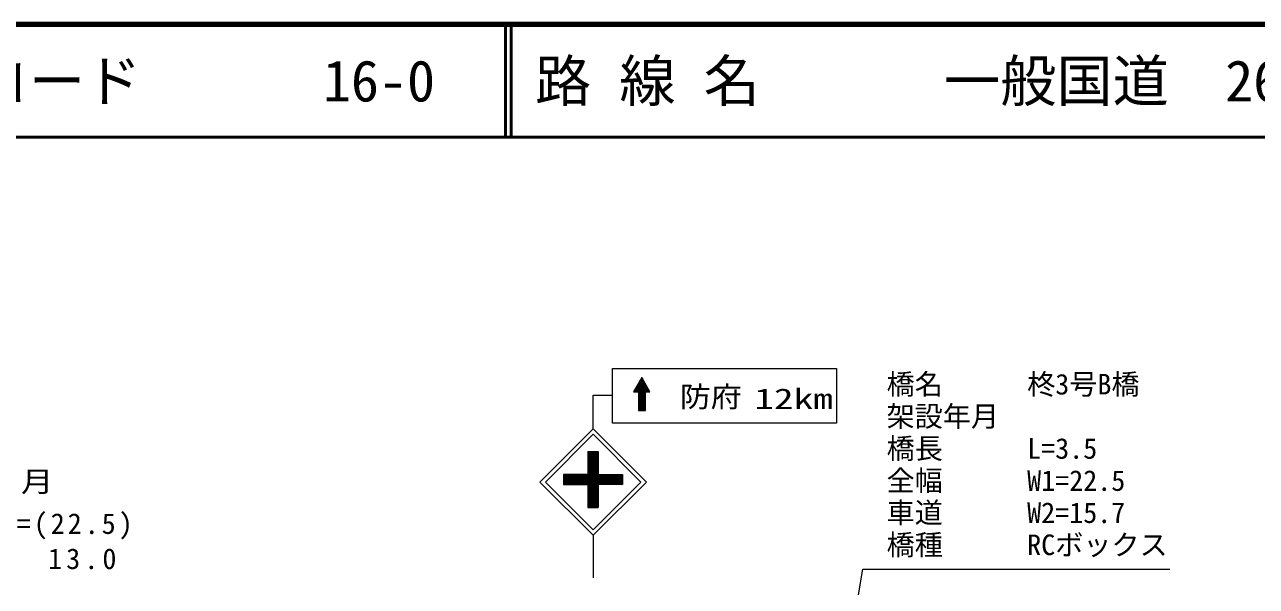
# Model space of a CAD drawing. Units: millimetres, scale not verified. Extents: x 40000 to 680000, y 20000 to 380000.
# Drawn here: x 135008 to 244511, y 330059 to 380000 of the extents above; entities that cross this region are included whole.
import ezdxf
from ezdxf.enums import TextEntityAlignment as Align

# ---------------------------------------------------------------- set-up
doc = ezdxf.new("R2010")
doc.units = ezdxf.units.MM
doc.header["$LTSCALE"] = 1000
for name, color, linetype, lineweight in [('M-STR-HTXT', 7, 'Continuous', 13), ('M-STR-STRC', 7, 'Continuous', 13), ('M-TTL', 2, 'Continuous', 140), ('M-TTL-LINE', 7, 'Continuous', 50)]:
    doc.layers.add(name, color=color, linetype=linetype, lineweight=lineweight)
doc.layers.add('M-TTL-TXT', color=7, linetype='Continuous')
doc.styles.add('ＭＳ ゴシック', font='')
doc.styles.get('ＭＳ ゴシック').set_extended_font_data('MS Gothic')

msp = doc.modelspace()

# ---------------------------------------------------------------- linework, layer by layer
at = {"layer": 'M-STR-HTXT'}
msp.add_lwpolyline([(200872, 280080), (209522, 331595), (236813, 331595)], dxfattribs=at)
at = {"layer": 'M-STR-STRC'}
for p, q in [((187274, 344554), (187274, 349414)), ((187274, 349414), (207177, 349414)), ((207177, 349414), (207177, 344554)), ((189882, 348624), (189130, 347346)), ((189168, 347345), (190056, 348305)), ((189194, 347454), (190028, 348356)), ((189242, 347345), (190084, 348254)), ((189324, 347675), (190001, 348406)), ((189454, 347896), (189973, 348457)), ((189584, 348117), (189945, 348508)), ((190563, 347379), (189648, 348226)), ((190480, 347530), (189676, 348274)), ((190398, 347681), (189705, 348323)), ((189714, 348338), (189918, 348558)), ((190315, 347832), (189733, 348371)), ((190232, 347984), (189761, 348419)), ((190149, 348135), (189790, 348467)), ((190067, 348286), (189818, 348516)), ((189843, 348559), (189890, 348609)), ((189984, 348437), (189847, 348564)), ((189901, 348588), (189875, 348612)), ((190582, 347345), (189882, 348624)), ((189130, 347346), (189593, 347344)), ((189148, 347345), (189137, 347356)), ((189229, 347345), (189165, 347405)), ((189310, 347345), (189193, 347453)), ((189391, 347345), (189222, 347501)), ((189472, 347344), (189250, 347550)), ((189553, 347344), (189279, 347598)), ((190209, 346811), (189307, 347646)), ((189317, 347345), (190112, 348204)), ((190209, 346886), (189335, 347695)), ((190209, 346961), (189364, 347743)), ((189391, 347345), (190139, 348153)), ((190208, 347036), (189392, 347791)), ((190208, 347110), (189421, 347839)), ((190208, 347185), (189449, 347888)), ((189465, 347344), (190167, 348102)), ((190208, 347260), (189477, 347936)), ((190208, 347335), (189506, 347984)), ((190278, 347345), (189534, 348033)), ((189540, 347344), (190195, 348052)), ((190358, 347345), (189563, 348081)), ((190439, 347345), (189591, 348129)), ((189593, 347321), (190222, 348001)), ((189593, 347240), (190250, 347951)), ((189593, 347160), (190278, 347900)), ((189593, 347079), (190306, 347849)), ((189593, 346998), (190333, 347799)), ((189593, 346918), (190361, 347748)), ((189593, 346837), (190389, 347697)), ((189593, 346757), (190417, 347647)), ((189593, 347344), (189593, 345684)), ((189593, 346676), (190208, 347340)), ((190209, 346737), (189593, 347307)), ((189593, 346595), (190208, 347260)), ((190209, 346662), (189593, 347232)), ((189593, 346515), (190208, 347180)), ((190209, 346587), (189593, 347158)), ((190520, 347345), (189619, 348178)), ((190208, 347345), (190582, 347345)), ((190212, 345685), (190208, 347345)), ((190212, 347345), (190444, 347596)), ((190286, 347345), (190472, 347545)), ((190361, 347345), (190500, 347495)), ((190435, 347345), (190527, 347444)), ((190510, 347345), (190555, 347393)), ((185546, 344073), (185546, 347045)), ((185546, 347045), (187274, 347045)), ((189593, 346434), (190208, 347099)), ((190210, 346512), (189593, 347083)), ((189593, 346354), (190208, 347019)), ((190210, 346438), (189593, 347009)), ((189593, 346273), (190209, 346938)), ((190210, 346363), (189593, 346934)), ((190210, 346288), (189593, 346860)), ((189593, 346192), (190209, 346858)), ((190210, 346213), (189593, 346785)), ((189593, 346112), (190209, 346778)), ((190211, 346139), (189593, 346710)), ((189593, 346031), (190209, 346697)), ((190211, 346064), (189593, 346636)), ((189593, 345951), (190209, 346617)), ((190211, 345989), (189593, 346561)), ((189593, 345870), (190210, 346537)), ((190211, 345914), (189593, 346487)), ((189593, 345789), (190210, 346456)), ((190211, 345840), (189593, 346412)), ((189593, 345709), (190210, 346376)), ((190211, 345765), (189593, 346337)), ((190212, 345690), (189593, 346263)), ((190137, 345685), (189593, 346188)), ((190056, 345685), (189593, 346114)), ((189976, 345685), (189593, 346039)), ((189645, 345684), (190210, 346295)), ((189719, 345684), (190210, 346215)), ((189794, 345684), (190211, 346135)), ((189869, 345685), (190211, 346054)), ((189895, 345685), (189593, 345964)), ((189815, 345685), (189593, 345890)), ((189734, 345684), (189593, 345815)), ((189654, 345684), (189593, 345741)), ((189593, 345684), (190212, 345685)), ((189943, 345685), (190211, 345974)), ((190018, 345685), (190211, 345893)), ((190093, 345685), (190211, 345813)), ((190167, 345685), (190211, 345733)), ((180809, 339335), (185546, 344073)), ((185546, 344073), (190284, 339335)), ((207177, 344554), (187274, 344554)), ((181304, 339335), (185546, 343578)), ((185546, 343578), (189789, 339335)), ((185087, 342038), (185987, 342038)), ((185087, 342038), (185087, 340006)), ((185087, 341951), (185175, 342038)), ((185087, 341809), (185316, 342038)), ((185087, 341668), (185458, 342038)), ((185087, 341526), (185599, 342038)), ((185087, 341385), (185741, 342038)), ((185087, 341244), (185882, 342038)), ((185087, 341102), (185987, 342002)), ((185987, 341031), (185087, 341931)), ((185087, 340961), (185987, 341861)), ((185987, 340890), (185087, 341790)), ((185087, 340819), (185987, 341719)), ((185987, 340749), (185087, 341649)), ((185987, 341173), (185122, 342038)), ((185987, 341314), (185263, 342038)), ((185987, 341456), (185405, 342038)), ((185987, 341597), (185546, 342038)), ((185987, 341739), (185687, 342038)), ((185987, 341880), (185829, 342038)), ((185987, 342021), (185970, 342038)), ((185987, 342038), (185987, 340006)), ((184222, 339106), (185987, 340871)), ((184364, 339106), (185987, 340729)), ((184505, 339106), (185987, 340588)), ((185087, 340678), (185987, 341578)), ((185987, 340607), (185087, 341507)), ((185087, 340536), (185987, 341436)), ((185987, 340466), (185087, 341366)), ((185087, 340395), (185987, 341295)), ((185987, 340324), (185087, 341224)), ((185087, 340254), (185987, 341154)), ((185987, 340183), (185087, 341083)), ((185087, 340112), (185987, 341012)), ((185987, 340041), (185087, 340941)), ((185987, 339900), (185087, 340800)), ((185987, 339758), (185087, 340658)), ((185087, 340006), (182926, 340006)), ((182926, 340006), (182926, 339106)), ((182926, 339931), (183001, 340006)), ((182926, 339789), (183142, 340006)), ((182926, 339648), (183284, 340006)), ((182926, 339506), (183425, 340006)), ((182926, 339365), (183567, 340006)), ((182926, 339223), (183708, 340006)), ((183811, 339106), (182926, 339991)), ((183670, 339106), (182926, 339850)), ((183528, 339106), (182926, 339709)), ((183387, 339106), (182926, 339567)), ((182949, 339106), (183849, 340006)), ((183953, 339106), (183053, 340006)), ((183091, 339106), (183991, 340006)), ((184094, 339106), (183194, 340006)), ((183232, 339106), (184132, 340006)), ((184236, 339106), (183336, 340006)), ((183374, 339106), (184274, 340006)), ((184377, 339106), (183477, 340006)), ((183515, 339106), (184415, 340006)), ((184518, 339106), (183618, 340006)), ((183657, 339106), (184557, 340006)), ((184660, 339106), (183760, 340006)), ((183798, 339106), (184698, 340006)), ((184801, 339106), (183901, 340006)), ((183939, 339106), (184839, 340006)), ((184943, 339106), (184043, 340006)), ((184081, 339106), (184981, 340006)), ((185084, 339106), (184184, 340006)), ((185987, 338344), (184326, 340006)), ((185987, 338486), (184467, 340006)), ((185987, 338627), (184608, 340006)), ((184647, 339106), (185987, 340446)), ((185987, 338768), (184750, 340006)), ((184788, 339106), (185987, 340305)), ((185987, 338910), (184891, 340006)), ((184929, 339106), (185987, 340164)), ((185987, 339051), (185033, 340006)), ((185071, 339106), (185987, 340022)), ((185987, 339617), (185087, 340517)), ((185987, 339476), (185087, 340376)), ((185987, 339334), (185087, 340234)), ((185987, 339193), (185087, 340093)), ((185087, 338981), (185987, 339881)), ((185087, 338839), (185987, 339739)), ((185087, 338698), (185987, 339598)), ((185987, 340006), (188149, 340006)), ((185987, 339883), (186110, 340006)), ((185987, 339742), (186251, 340006)), ((185987, 339600), (186393, 340006)), ((185987, 339459), (186534, 340006)), ((185987, 339317), (186676, 340006)), ((185987, 339176), (186817, 340006)), ((185987, 340006), (188149, 340006)), ((185987, 339106), (185987, 340006)), ((186845, 339106), (185987, 339964)), ((186704, 339106), (185987, 339822)), ((186562, 339106), (185987, 339681)), ((186421, 339106), (185987, 339539)), ((186059, 339106), (186959, 340006)), ((186986, 339106), (186086, 340006)), ((186200, 339106), (187100, 340006)), ((187128, 339106), (186228, 340006)), ((186341, 339106), (187241, 340006)), ((187269, 339106), (186369, 340006)), ((186483, 339106), (187383, 340006)), ((187411, 339106), (186511, 340006)), ((186624, 339106), (187524, 340006)), ((187552, 339106), (186652, 340006)), ((186766, 339106), (187666, 340006)), ((187694, 339106), (186794, 340006)), ((186907, 339106), (187807, 340006)), ((187835, 339106), (186935, 340006)), ((187048, 339106), (187948, 340006)), ((187976, 339106), (187076, 340006)), ((187190, 339106), (188090, 340006)), ((188118, 339106), (187218, 340006)), ((187331, 339106), (188149, 339923)), ((188149, 339216), (187359, 340006)), ((187473, 339106), (188149, 339782)), ((188149, 339358), (187501, 340006)), ((187614, 339106), (188149, 339640)), ((188149, 339499), (187642, 340006)), ((187756, 339106), (188149, 339499)), ((188149, 339640), (187784, 340006)), ((188149, 339782), (187925, 340006)), ((188149, 339923), (188066, 340006)), ((188149, 340006), (188149, 339106)), ((188149, 340006), (188149, 339106)), ((180809, 339335), (185546, 334598)), ((181304, 339335), (185546, 335093)), ((183245, 339106), (182926, 339426)), ((183104, 339106), (182926, 339284)), ((182963, 339106), (182926, 339143)), ((182926, 339106), (185087, 339106)), ((185087, 338557), (185987, 339457)), ((185087, 338415), (185987, 339315)), ((185087, 338274), (185987, 339174)), ((185087, 339106), (185087, 337073)), ((185987, 338203), (185087, 339103)), ((185087, 338132), (185987, 339032)), ((185987, 338061), (185087, 338961)), ((185087, 337991), (185987, 338891)), ((185987, 337920), (185087, 338820)), ((185087, 337849), (185987, 338749)), ((185987, 337778), (185087, 338678)), ((185087, 337708), (185987, 338608)), ((185987, 337637), (185087, 338537)), ((185087, 337567), (185987, 338467)), ((185987, 337496), (185087, 338396)), ((185546, 335093), (189789, 339335)), ((185546, 334598), (190284, 339335)), ((186279, 339106), (185987, 339398)), ((186138, 339106), (185987, 339257)), ((185996, 339106), (185987, 339115)), ((185987, 339106), (185987, 337073)), ((188149, 339106), (185987, 339106)), ((188149, 339106), (185987, 339106)), ((187897, 339106), (188149, 339358)), ((188038, 339106), (188149, 339216)), ((185087, 337425), (185987, 338325)), ((185987, 337354), (185087, 338254)), ((185087, 337284), (185987, 338184)), ((185987, 337213), (185087, 338113)), ((185087, 337142), (185987, 338042)), ((185985, 337073), (185087, 337971)), ((185844, 337073), (185087, 337830)), ((185702, 337073), (185087, 337688)), ((185561, 337073), (185087, 337547)), ((185419, 337073), (185087, 337406)), ((185160, 337073), (185987, 337901)), ((185301, 337073), (185987, 337759)), ((185442, 337073), (185987, 337618)), ((185584, 337073), (185987, 337477)), ((185725, 337073), (185987, 337335)), ((185278, 337073), (185087, 337264)), ((185137, 337073), (185087, 337123)), ((185087, 337073), (185987, 337073)), ((185867, 337073), (185987, 337194)), ((185546, 334598), (185546, 330810))]:
    msp.add_line(p, q, dxfattribs=at)
at = {"layer": 'M-TTL'}
msp.add_line((680000, 380000), (40000, 380000), dxfattribs=at)
at = {"layer": 'M-TTL-LINE'}
for p, q in [((177750, 380000), (177750, 370000)), ((178250, 380000), (178250, 370000)), ((40000, 370000), (680000, 370000))]:
    msp.add_line(p, q, dxfattribs=at)

# ---------------------------------------------------------------- texts
at = {"layer": 'M-STR-HTXT', "style": 'ＭＳ ゴシック'}
for s, p in [('橋名\u3000\u3000\u3000柊3号B橋', (211639, 348950)), ('架設年月\u3000', (211639, 346094)), ('橋長\u3000\u3000\u3000L=3.5', (211639, 343238)), ('全幅\u3000\u3000\u3000W1=22.5', (211639, 340382)), ('車道\u3000\u3000\u3000W2=15.7', (211639, 337526)), ('橋種\u3000\u3000\u3000RCボックス', (211639, 334670))]:
    msp.add_text(s, height=1832, dxfattribs=at).set_placement(p, align=Align.TOP_LEFT)
at = {"layer": 'M-STR-HTXT', "style": 'ＭＳ ゴシック', "width": 1.15}
msp.add_text('架橋年月\u3000昭和\u3000\u3000年\u3000月', height=1835, dxfattribs=at).set_placement((120296, 337908), align=Align.BOTTOM_CENTER)
msp.add_text('架橋年月\u3000昭和\u3000\u3000年\u3000月', height=1835, dxfattribs=at).set_placement((120296, 337908), align=Align.BOTTOM_CENTER)
at = {"layer": 'M-STR-HTXT', "char_height": 1835, "attachment_point": 8, "style": 'ＭＳ ゴシック'}
for s, insert in [('\\T1.21;橋長・幅員\u3000\\~L=3.6\u3000W=(22.5)', (123706, 334233)), ('\\T1.21;橋長・幅員\u3000\\~L=3.6\u3000W=(22.5)', (123706, 334232)), ('\\T1.29;13.0', (140312, 331569)), ('\\T1.29;13.0', (140312, 331569))]:
    msp.add_mtext(s, dxfattribs=dict(at, insert=insert))
at = {"layer": 'M-STR-STRC', "style": 'ＭＳ ゴシック'}
for s, width, p in [('防府', 1.1, (196006, 345451)), ('12km', 1.4, (203368, 345273))]:
    msp.add_text(s, height=1833, dxfattribs=dict(at, width=width)).set_placement(p, align=Align.BOTTOM_CENTER)
at = {"layer": 'M-TTL-TXT', "style": 'ＭＳ ゴシック'}
for s, p in [('図面コード', (120380, 375000)), ('16-0', (161521, 375000)), ('路 線 名', (180380, 375000)), ('一般国道\u3000262号', (216734, 375000))]:
    msp.add_text(s, height=3666, dxfattribs=at).set_placement(p, align=Align.MIDDLE_LEFT)

doc.saveas('drawing.dxf')
